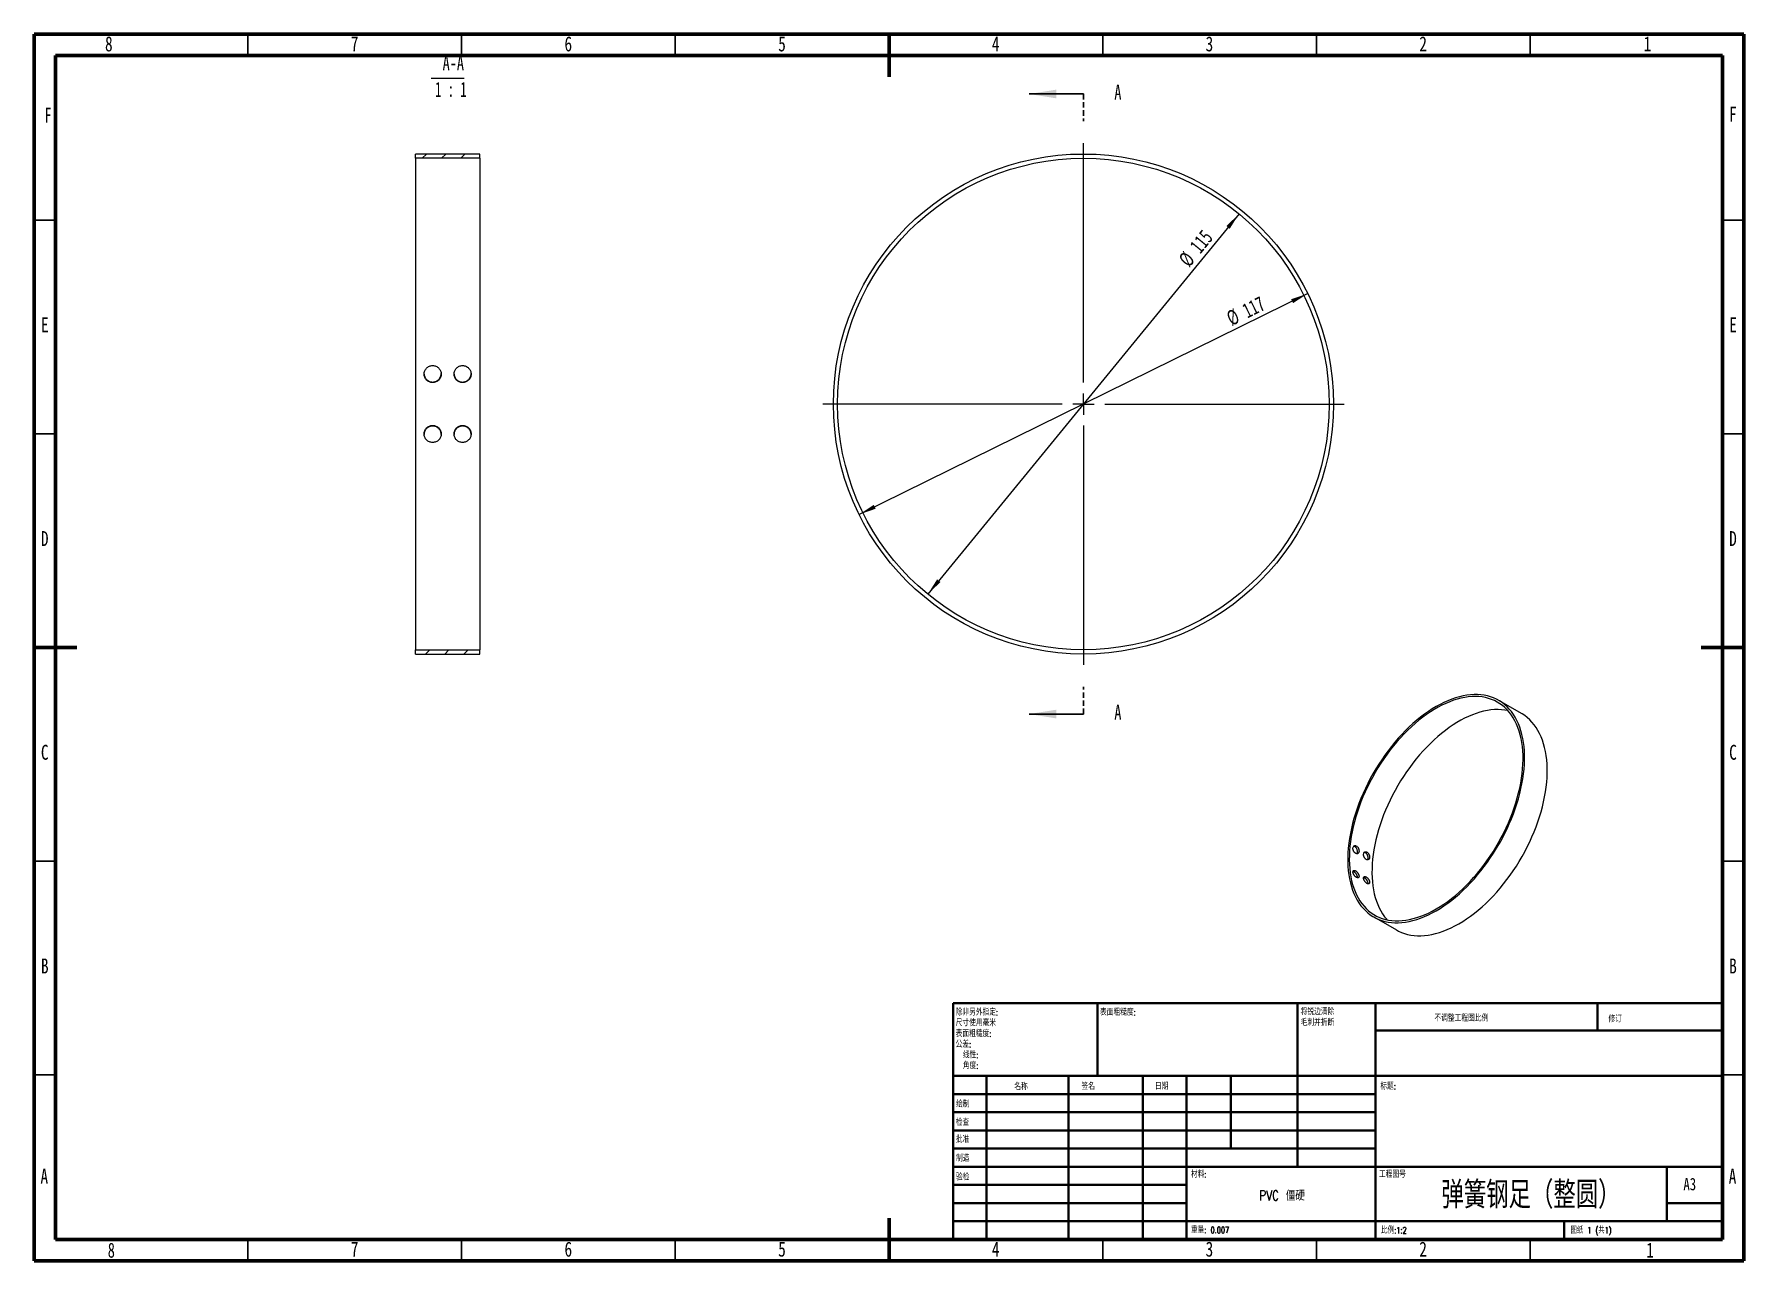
# Model space of a CAD drawing. Header units: millimetres. Extents: x 15 to 415, y 5 to 292.
import ezdxf

# ---------------------------------------------------------------- set-up
doc = ezdxf.new("R2010")
doc.units = ezdxf.units.MM
doc.linetypes.add('HIDDEN', pattern=[1.905, 1.27, -0.635])
doc.styles.add('SLDTEXTSTYLE0', font='TXT', dxfattribs={"width": 0.7})
doc.styles.add('SLDTEXTSTYLE1', font='TXT', dxfattribs={"width": 0.75})
doc.styles.add('SLDTEXTSTYLE2', font='TXT', dxfattribs={"width": 0.75, "bigfont": 'bigfont'})
doc.styles.add('SLDTEXTSTYLE3', font='TXT', dxfattribs={"width": 0.694444, "bigfont": 'bigfont'})
doc.styles.add('SLDTEXTSTYLE4', font='TXT', dxfattribs={"width": 0.62})
doc.dimstyles.new('SLDDIMSTYLE0', dxfattribs={"dimtxt": 3.5, "dimasz": 4.08, "dimexe": 0, "dimexo": 0.0625, "dimgap": 0.875, "dimtad": 2, "dimrnd": 1e-09, "dimzin": 12, "dimdsep": 46, "dimtxsty": 'SLDTEXTSTYLE0', "dimsah": 1, "dimcen": 0, "dimadec": 0, "dimazin": 3, "dimtfac": 1, "dimtmove": 0, "dimatfit": 3, "dimfxl": 0, "dimfrac": 2, "dimtolj": 1, "dimtzin": 12, "dimarcsym": 0})
doc.dimstyles.new('SLDDIMSTYLE1', dxfattribs={"dimtxt": 3.5, "dimasz": 4.08, "dimexe": 0, "dimexo": 0.0625, "dimgap": 0.875, "dimtad": 2, "dimrnd": 1e-09, "dimzin": 12, "dimdsep": 46, "dimtxsty": 'SLDTEXTSTYLE0', "dimsah": 1, "dimcen": 0, "dimadec": 0, "dimazin": 3, "dimtfac": 1, "dimtmove": 0, "dimatfit": 3, "dimfxl": 0, "dimfrac": 2, "dimtolj": 1, "dimtzin": 12, "dimarcsym": 0})

# ---------------------------------------------------------------- blocks, each defined once
blk = doc.blocks.new('SW_NOTE_0')
at = {"color": 0, "linetype": 'Continuous', "lineweight": 0, "char_height": 1.5, "attachment_point": 1, "style": 'SLDTEXTSTYLE2'}
for s, insert in [('\\M+18F9C\\M+194F1另\\M+18A4F\\M+18E77\\M+192E8:', (0, 1.93)), ('\\M+1955C\\M+196CA\\M+19165糙\\M+19378:', (0, -3.07)), ('\\M+18EDA\\M+190A1\\M+18E67\\M+19770\\M+19F7C\\M+195C4', (0, -0.57)), ('\\M+18CF6\\M+18DB7:', (0, -5.57)), ('线\\M+190AB:', (1.69, -8.07)), ('\\M+18A70\\M+19378:', (1.69, -10.57))]:
    blk.add_mtext(s, dxfattribs=dict(at, insert=insert))
blk = doc.blocks.new('SW_NOTE_1')
at = {"color": 0, "linetype": 'Continuous', "lineweight": 0, "char_height": 1.5, "attachment_point": 1, "style": 'SLDTEXTSTYLE2'}
for s, insert in [('\\M+18FAB锐边\\M+190B4\\M+18F9C', (0, 1.93)), ('\\M+196D1\\M+18E68\\M+19BF3\\M+190DC\\M+19266', (0, -0.57))]:
    blk.add_mtext(s, dxfattribs=dict(at, insert=insert))
blk = doc.blocks.new('_D')
at = {"color": 7, "linetype": 'Continuous', "lineweight": 0}
blk.add_line((296.91, 249.96), (224.07, 160.97), dxfattribs=at)
for points in [[(296.91, 249.96), (293.94, 247.12), (294.72, 246.48)], [(224.07, 160.97), (227.04, 163.81), (226.26, 164.45)]]:
    blk.add_solid(points, dxfattribs=at)
at = {"color": 7, "linetype": 'Continuous', "lineweight": 0, "char_height": 3.5, "attachment_point": 1, "rotation": 50.6946, "style": 'SLDTEXTSTYLE0'}
for s, insert in [('115', (285.12, 242.66)), ('%%c', (282.5, 239.49))]:
    blk.add_mtext(s, dxfattribs=dict(at, insert=insert))
blk = doc.blocks.new('_D_1')
at = {"color": 7, "linetype": 'Continuous', "lineweight": 0}
blk.add_line((312.97, 231.31), (208.01, 179.62), dxfattribs=at)
for points in [[(312.97, 231.31), (309.08, 229.97), (309.53, 229.06)], [(208.01, 179.62), (211.89, 180.97), (211.44, 181.88)]]:
    blk.add_solid(points, dxfattribs=at)
at = {"color": 7, "linetype": 'Continuous', "lineweight": 0, "char_height": 3.5, "attachment_point": 1, "rotation": 26.2207, "style": 'SLDTEXTSTYLE0'}
for s, insert in [('117', (297.29, 228.62)), ('%%c', (293.59, 226.81))]:
    blk.add_mtext(s, dxfattribs=dict(at, insert=insert))
blk = doc.blocks.new('SW_CENTERMARKSYMBOL_0')
at = {"color": 0, "linetype": 'Continuous', "lineweight": 0}
for p, q in [((0, 5), (0, 61)), ((-5, 0), (-61, 0)), ((0, 0), (-2.5, 0)), ((0, 0), (0, 2.5)), ((0, 0), (0, -2.5)), ((0, 0), (2.5, 0)), ((5, 0), (61, 0)), ((0, -5), (0, -61))]:
    blk.add_line(p, q, dxfattribs=at)
blk = doc.blocks.new('SW_NOTE_2')
at = {"color": 0, "linetype": 'Continuous', "lineweight": 0}
blk.add_line((-1.23, -0.86), (6.45, -0.86), dxfattribs=at)
at = {"color": 0, "linetype": 'Continuous', "lineweight": 0, "char_height": 3.5, "attachment_point": 2}
for s, insert, style in [('A-A', (3.94, 4.51), 'SLDTEXTSTYLE0'), ('1 : 1', (3.37, -1.7), 'SLDTEXTSTYLE4')]:
    blk.add_mtext(s, dxfattribs=dict(at, insert=insert, style=style))

msp = doc.modelspace()

# ---------------------------------------------------------------- hatches: boundary and pattern name
at = {"linetype": 'Continuous', "lineweight": 0}
h = msp.add_hatch(dxfattribs=at)
h.set_pattern_fill('ANSI31', angle=3e-322, style=0)
h.paths.add_polyline_path([(119.229, 262.967), (119.229, 263.967), (104.229, 263.967), (104.229, 262.967)], flags=0)
h = msp.add_hatch(dxfattribs=at)
h.set_pattern_fill('ANSI31', angle=3e-322, style=0)
h.paths.add_polyline_path([(104.229, 147.967), (104.229, 146.967), (119.229, 146.967), (119.229, 147.967)], flags=0)

# ---------------------------------------------------------------- linework, layer by layer
at = {"color": 7, "linetype": 'Continuous', "lineweight": 60}
for p, q in [((15, 292), (415, 292)), ((15, 5), (15, 292)), ((215, 292), (215, 282)), ((415, 292), (415, 5)), ((20, 287), (410, 287)), ((20, 10), (20, 287)), ((410, 287), (410, 10)), ((15, 148.5), (25, 148.5)), ((415, 148.5), (405, 148.5)), ((410, 65.25), (410, 10)), ((215, 5), (215, 15)), ((410, 10), (20, 10)), ((410, 10), (222.8, 10)), ((415, 5), (15, 5))]:
    msp.add_line(p, q, dxfattribs=at)
at = {"color": 7, "linetype": 'Continuous', "lineweight": 30}
for p, q in [((65, 292), (65, 287)), ((115, 292), (115, 287)), ((165, 292), (165, 287)), ((265, 292), (265, 287)), ((315, 292), (315, 287)), ((365, 292), (365, 287)), ((260.489, 278.007), (247.789, 278.007)), ((15, 248.5), (20, 248.5)), ((415, 248.5), (410, 248.5)), ((15, 198.5), (20, 198.5)), ((415, 198.5), (410, 198.5)), ((260.489, 132.927), (247.789, 132.927)), ((15, 98.5), (20, 98.5)), ((415, 98.5), (410, 98.5)), ((15, 48.5), (20, 48.5)), ((415, 48.5), (410, 48.5)), ((65, 5), (65, 10)), ((115, 5), (115, 10)), ((165, 5), (165, 10)), ((265, 5), (265, 10)), ((315, 5), (315, 10)), ((365, 5), (365, 10))]:
    msp.add_line(p, q, dxfattribs=at)
at = {"color": 7, "linetype": 'HIDDEN', "lineweight": 30}
for p, q in [((260.489, 278.007), (260.489, 271.657)), ((260.489, 132.927), (260.489, 139.277))]:
    msp.add_line(p, q, dxfattribs=at)
at = {"color": 7, "linetype": 'Continuous', "lineweight": 15}
for p, q in [((119.229, 263.967), (104.229, 263.967)), ((104.229, 262.967), (104.229, 263.967)), ((119.229, 262.967), (104.229, 262.967)), ((104.229, 262.967), (104.229, 147.967)), ((119.229, 262.967), (119.229, 263.967)), ((119.229, 262.967), (119.229, 147.967)), ((202.215, 210.607), (202.216, 210.607)), ((202.703, 196.356), (202.703, 196.356)), ((202.703, 196.356), (202.703, 196.356)), ((104.229, 147.967), (119.229, 147.967)), ((104.229, 146.967), (104.229, 147.967)), ((104.229, 146.967), (119.229, 146.967)), ((119.229, 146.967), (119.229, 147.967)), ((362.952, 133.066), (357.648, 136.128)), ((328.401, 85.464), (333.704, 82.403))]:
    msp.add_line(p, q, dxfattribs=at)
at = {"color": 7, "linetype": 'Continuous', "lineweight": 40}
for p, q in [((230, 65.25), (410, 65.25)), ((230, 65.25), (230, 10)), ((263.8, 48.25), (263.8, 65.25)), ((310.6, 65.25), (310.6, 27)), ((328.8, 65.25), (328.8, 10)), ((380.8, 58.875), (380.8, 65.25)), ((410, 58.875), (328.8, 58.875)), ((410, 48.25), (230, 48.25)), ((237.8, 48.25), (237.8, 10)), ((256.991, 48.25), (256.991, 10)), ((274.399, 48.25), (274.399, 10)), ((284.6, 10), (284.6, 48.25)), ((295, 31.25), (295, 48.25)), ((328.8, 44), (230, 44)), ((328.8, 39.75), (230, 39.75)), ((328.8, 35.5), (230, 35.5)), ((328.8, 31.25), (230, 31.25)), ((284.6, 27), (230, 27)), ((284.6, 27), (410, 27)), ((397, 14.25), (397, 27)), ((284.6, 22.75), (230, 22.75)), ((284.6, 18.5), (230, 18.5)), ((410, 18.5), (397, 18.5)), ((230, 14.25), (410, 14.25)), ((373, 10), (373, 14.25))]:
    msp.add_line(p, q, dxfattribs=at)
at = {"color": 7, "linetype": 'Continuous', "lineweight": 15, "flags": 128}
for points in [[(343.024, 86.912), (343.939, 87.464), (344.852, 88.061), (345.762, 88.703), (346.666, 89.388), (347.563, 90.114), (348.451, 90.882), (349.329, 91.688), (350.194, 92.532), (351.045, 93.411), (351.88, 94.325), (352.699, 95.271), (353.498, 96.247), (354.276, 97.251), (355.033, 98.283), (355.766, 99.338), (356.474, 100.416), (357.156, 101.515), (357.81, 102.631), (358.436, 103.764), (359.031, 104.91), (359.594, 106.068), (360.126, 107.235), (360.624, 108.409), (361.087, 109.588), (361.515, 110.769), (361.907, 111.95), (362.262, 113.129), (362.579, 114.303), (362.858, 115.471), (363.098, 116.629), (363.299, 117.776), (363.46, 118.909), (363.581, 120.026), (363.662, 121.126), (363.702, 122.205), (363.702, 123.261), (363.662, 124.294), (363.581, 125.3), (363.46, 126.277), (363.299, 127.224), (363.098, 128.139), (362.858, 129.02), (362.579, 129.866), (362.262, 130.674), (361.907, 131.443), (361.515, 132.172), (361.087, 132.859), (360.624, 133.503), (360.126, 134.102), (359.594, 134.655), (359.031, 135.162), (358.436, 135.622), (357.81, 136.032), (357.156, 136.394), (356.474, 136.705), (355.766, 136.965), (355.033, 137.174), (354.276, 137.332), (353.498, 137.437), (352.699, 137.491), (351.88, 137.492), (351.045, 137.441), (350.194, 137.338), (349.329, 137.183), (348.451, 136.976), (347.563, 136.718), (346.666, 136.409), (345.762, 136.05), (344.852, 135.642), (343.939, 135.185), (343.024, 134.68), (342.11, 134.128), (341.197, 133.531), (340.287, 132.889), (339.383, 132.204), (338.486, 131.478), (337.598, 130.71), (336.72, 129.904), (335.855, 129.06), (335.004, 128.181), (334.169, 127.267), (333.35, 126.321), (332.551, 125.345), (331.773, 124.341), (331.016, 123.31), (330.283, 122.254), (329.575, 121.176), (328.893, 120.077), (328.239, 118.961), (327.613, 117.828), (327.018, 116.682), (326.455, 115.524), (325.923, 114.357), (325.425, 113.183), (324.962, 112.004), (324.534, 110.823), (324.142, 109.642), (323.787, 108.463), (323.47, 107.289), (323.191, 106.121), (322.951, 104.963), (322.75, 103.816), (322.589, 102.683), (322.468, 101.566), (322.387, 100.466), (322.347, 99.387), (322.347, 98.331), (322.387, 97.298), (322.468, 96.292), (322.589, 95.315), (322.75, 94.368), (322.951, 93.453), (323.191, 92.572), (323.47, 91.726), (323.787, 90.918), (324.142, 90.149), (324.534, 89.42), (324.962, 88.733), (325.425, 88.09), (325.923, 87.49), (326.455, 86.937), (327.018, 86.43), (327.613, 85.97), (328.239, 85.56), (328.893, 85.199), (329.575, 84.887), (330.283, 84.627), (331.016, 84.418), (331.773, 84.26), (332.551, 84.155), (333.35, 84.101), (334.169, 84.1), (335.004, 84.151), (335.855, 84.254), (336.72, 84.409), (337.598, 84.616), (338.486, 84.874), (339.383, 85.183), (340.287, 85.542), (341.197, 85.95), (342.11, 86.407), (343.024, 86.912)], [(343.024, 87.32), (343.93, 87.867), (344.834, 88.458), (345.734, 89.094), (346.629, 89.773), (347.517, 90.494), (348.395, 91.255), (349.264, 92.055), (350.119, 92.892), (350.961, 93.765), (351.787, 94.671), (352.595, 95.61), (353.385, 96.578), (354.154, 97.575), (354.9, 98.598), (355.624, 99.646), (356.322, 100.715), (356.994, 101.805), (357.638, 102.912), (358.253, 104.035), (358.838, 105.171), (359.391, 106.319), (359.912, 107.475), (360.399, 108.639), (360.852, 109.806), (361.27, 110.975), (361.651, 112.144), (361.995, 113.31), (362.302, 114.472), (362.57, 115.626), (362.8, 116.77), (362.99, 117.903), (363.141, 119.021), (363.252, 120.123), (363.322, 121.207), (363.353, 122.27), (363.342, 123.31), (363.292, 124.325), (363.201, 125.313), (363.071, 126.273), (362.9, 127.202), (362.69, 128.098), (362.441, 128.96), (362.153, 129.786), (361.828, 130.574), (361.465, 131.323), (361.066, 132.031), (360.63, 132.697), (360.16, 133.32), (359.656, 133.898), (359.118, 134.43), (358.549, 134.915), (357.949, 135.352), (357.319, 135.74), (356.661, 136.079), (355.976, 136.368), (355.265, 136.605), (354.53, 136.792), (353.772, 136.927), (352.992, 137.01), (352.193, 137.041), (351.376, 137.02), (350.542, 136.947), (349.693, 136.822), (348.831, 136.646), (347.957, 136.418), (347.074, 136.139), (346.182, 135.81), (345.285, 135.431), (344.382, 135.003), (343.477, 134.527), (342.572, 134.004), (341.667, 133.435), (340.764, 132.821), (339.867, 132.164), (338.975, 131.464), (338.092, 130.722), (337.218, 129.942), (336.356, 129.123), (335.507, 128.268), (334.673, 127.378), (333.856, 126.455), (333.057, 125.502), (332.277, 124.519), (331.519, 123.508), (330.784, 122.473), (330.073, 121.414), (329.388, 120.334), (328.73, 119.236), (328.1, 118.12), (327.5, 116.99), (326.931, 115.848), (326.393, 114.696), (325.889, 113.536), (325.419, 112.37), (324.983, 111.202), (324.584, 110.032), (324.221, 108.864), (323.895, 107.7), (323.608, 106.542), (323.359, 105.393), (323.149, 104.254), (322.978, 103.128), (322.848, 102.018), (322.757, 100.925), (322.707, 99.851), (322.696, 98.799), (322.727, 97.771), (322.797, 96.769), (322.908, 95.795), (323.059, 94.851), (323.249, 93.938), (323.479, 93.058), (323.747, 92.214), (324.054, 91.407), (324.398, 90.638), (324.779, 89.91), (325.197, 89.222), (325.65, 88.578), (326.137, 87.978), (326.658, 87.423), (327.211, 86.914), (327.796, 86.453), (328.411, 86.04), (329.055, 85.676), (329.727, 85.362), (330.425, 85.099), (331.149, 84.887), (331.895, 84.726), (332.664, 84.617), (333.454, 84.56), (334.262, 84.555), (335.088, 84.602), (335.93, 84.701), (336.785, 84.852), (337.654, 85.054), (338.532, 85.308), (339.42, 85.612), (340.315, 85.966), (341.215, 86.369), (342.119, 86.821), (343.024, 87.32)], [(359.803, 133.737), (359.075, 133.866), (358.296, 133.949), (357.497, 133.98), (356.679, 133.959), (355.845, 133.886), (354.996, 133.761), (354.134, 133.584), (353.261, 133.356), (352.377, 133.077), (351.486, 132.748), (350.588, 132.369), (349.686, 131.941), (348.781, 131.466), (347.875, 130.943), (346.97, 130.374), (346.068, 129.76), (345.17, 129.102), (344.278, 128.402), (343.395, 127.661), (342.521, 126.88), (341.659, 126.061), (340.81, 125.206), (339.976, 124.317), (339.159, 123.394), (338.36, 122.44), (337.581, 121.457), (336.822, 120.447), (336.087, 119.411), (335.376, 118.353), (334.691, 117.273), (334.033, 116.174), (333.403, 115.059), (332.803, 113.929), (332.234, 112.787), (331.697, 111.634), (331.192, 110.474), (330.722, 109.309), (330.287, 108.14), (329.887, 106.971), (329.524, 105.803), (329.199, 104.639), (328.911, 103.481), (328.662, 102.331), (328.452, 101.193), (328.282, 100.067), (328.151, 98.956), (328.06, 97.863), (328.01, 96.79), (328, 95.738), (328.03, 94.71), (328.101, 93.708), (328.211, 92.734), (328.362, 91.789), (328.552, 90.876), (328.782, 89.997), (329.05, 89.153), (329.357, 88.346), (329.701, 87.577), (330.082, 86.848), (330.5, 86.161), (330.953, 85.516), (331.44, 84.916), (331.549, 84.794)], [(348.328, 83.851), (349.243, 84.402), (350.156, 84.999), (351.065, 85.641), (351.969, 86.326), (352.866, 87.053), (353.755, 87.82), (354.632, 88.627), (355.497, 89.47), (356.348, 90.35), (357.184, 91.263), (358.002, 92.209), (358.801, 93.185), (359.58, 94.19), (360.336, 95.221), (361.069, 96.277), (361.778, 97.355), (362.459, 98.453), (363.114, 99.57), (363.739, 100.702), (364.334, 101.848), (364.898, 103.006), (365.429, 104.173), (365.927, 105.347), (366.39, 106.526), (366.818, 107.707), (367.21, 108.888), (367.565, 110.067), (367.882, 111.242), (368.161, 112.409), (368.401, 113.567), (368.602, 114.714), (368.763, 115.848), (368.884, 116.965), (368.965, 118.064), (369.006, 119.143), (369.006, 120.2), (368.965, 121.232), (368.884, 122.238), (368.763, 123.216), (368.602, 124.163), (368.401, 125.078), (368.161, 125.959), (367.882, 126.804), (367.565, 127.612), (367.21, 128.382), (366.818, 129.11), (366.39, 129.797), (365.927, 130.441), (365.429, 131.04), (364.898, 131.594), (364.334, 132.101), (363.739, 132.56), (363.114, 132.971), (362.952, 133.066)], [(333.704, 82.403), (334.196, 82.137), (334.878, 81.826), (335.586, 81.565), (336.319, 81.356), (337.076, 81.199), (337.855, 81.093), (338.654, 81.04), (339.472, 81.038), (340.307, 81.089), (341.158, 81.193), (342.024, 81.348), (342.901, 81.555), (343.789, 81.813), (344.686, 82.122), (345.59, 82.48), (346.5, 82.889), (347.413, 83.346), (348.328, 83.851)]]:
    msp.add_lwpolyline(points, dxfattribs=at)
at = {"color": 7, "linetype": 'Continuous', "lineweight": 15}
for radius in [58.5, 57.5]:
    msp.add_circle((260.489, 205.467), radius, dxfattribs=at)
for points, knots in [([(108.229, 214.455), (108.097, 214.455), (107.967, 214.442), (107.711, 214.392), (107.584, 214.354), (107.342, 214.255), (107.227, 214.194), (107.01, 214.051), (106.907, 213.967), (106.63, 213.693), (106.481, 213.472), (106.282, 212.995), (106.229, 212.734), (106.229, 212.346), (106.242, 212.214), (106.293, 211.959), (106.331, 211.836), (106.431, 211.595), (106.494, 211.478), (106.638, 211.263), (106.721, 211.162), (106.907, 210.976), (107.009, 210.894), (107.225, 210.749), (107.342, 210.687), (107.584, 210.587), (107.709, 210.549), (107.965, 210.498), (108.098, 210.485), (108.489, 210.485), (108.753, 210.537), (109.234, 210.735), (109.457, 210.884), (109.734, 211.159), (109.819, 211.261), (109.964, 211.477), (110.026, 211.592), (110.126, 211.832), (110.165, 211.958), (110.216, 212.212), (110.229, 212.341), (110.229, 212.603), (110.216, 212.733), (110.166, 212.986), (110.128, 213.112), (110.027, 213.352), (109.966, 213.466), (109.821, 213.681), (109.737, 213.783), (109.552, 213.966), (109.452, 214.048), (109.233, 214.193), (109.117, 214.254), (108.756, 214.403), (108.493, 214.455), (108.229, 214.455)], [0, 0, 0, 0, 0.03125, 0.03125, 0.0625, 0.0625, 0.09375, 0.09375, 0.125, 0.125, 0.1875, 0.1875, 0.25, 0.25, 0.28125, 0.28125, 0.3125, 0.3125, 0.34375, 0.34375, 0.375, 0.375, 0.40625, 0.40625, 0.4375, 0.4375, 0.46875, 0.46875, 0.5, 0.5, 0.5625, 0.5625, 0.625, 0.625, 0.65625, 0.65625, 0.6875, 0.6875, 0.71875, 0.71875, 0.75, 0.75, 0.78125, 0.78125, 0.8125, 0.8125, 0.84375, 0.84375, 0.875, 0.875, 0.90625, 0.90625, 0.9375, 0.9375, 1, 1, 1, 1]), ([(106.234, 212.485), (106.236, 212.445), (106.242, 212.351), (106.276, 212.148), (106.338, 211.932), (106.428, 211.727), (106.534, 211.531), (106.666, 211.348), (106.819, 211.183), (106.985, 211.033), (107.17, 210.903), (107.369, 210.798), (107.576, 210.711), (107.793, 210.649), (108.016, 210.616), (108.24, 210.601), (108.466, 210.615), (108.686, 210.657), (108.903, 210.718), (109.111, 210.805), (109.306, 210.917), (109.49, 211.046), (109.657, 211.197), (109.804, 211.367), (109.902, 211.503), (109.988, 211.646), (110.063, 211.797), (110.124, 211.954), (110.188, 212.169), (110.225, 212.384), (110.228, 212.546), (110.228, 212.596)], [0, 0, 0, 0, 0.0193041, 0.0461496, 0.1007522, 0.1285747, 0.1554261, 0.2100405, 0.2378686, 0.2647334, 0.3193757, 0.3472187, 0.3740834, 0.4287263, 0.4565701, 0.4834213, 0.5380365, 0.5658658, 0.5927113, 0.6473137, 0.6751358, 0.7019922, 0.7566168, 0.7844501, 0.8113171, 0.8383706, 0.8660128, 0.8938583, 0.920719, 0.9753538, 1, 1, 1, 1]), ([(115.229, 214.455), (115.097, 214.455), (114.967, 214.442), (114.711, 214.392), (114.584, 214.354), (114.342, 214.255), (114.227, 214.194), (114.01, 214.051), (113.907, 213.967), (113.63, 213.693), (113.481, 213.472), (113.282, 212.995), (113.229, 212.734), (113.229, 212.346), (113.242, 212.214), (113.293, 211.959), (113.331, 211.836), (113.431, 211.595), (113.494, 211.478), (113.638, 211.263), (113.721, 211.162), (113.907, 210.976), (114.009, 210.894), (114.225, 210.749), (114.342, 210.687), (114.584, 210.587), (114.709, 210.549), (114.965, 210.498), (115.098, 210.485), (115.489, 210.485), (115.753, 210.537), (116.234, 210.735), (116.457, 210.884), (116.734, 211.159), (116.819, 211.261), (116.964, 211.477), (117.026, 211.592), (117.126, 211.832), (117.165, 211.958), (117.216, 212.212), (117.229, 212.341), (117.229, 212.603), (117.216, 212.733), (117.166, 212.986), (117.128, 213.112), (117.027, 213.352), (116.966, 213.466), (116.821, 213.681), (116.737, 213.783), (116.552, 213.966), (116.452, 214.048), (116.233, 214.193), (116.117, 214.254), (115.756, 214.403), (115.493, 214.455), (115.229, 214.455)], [0, 0, 0, 0, 0.03125, 0.03125, 0.0625, 0.0625, 0.09375, 0.09375, 0.125, 0.125, 0.1875, 0.1875, 0.25, 0.25, 0.28125, 0.28125, 0.3125, 0.3125, 0.34375, 0.34375, 0.375, 0.375, 0.40625, 0.40625, 0.4375, 0.4375, 0.46875, 0.46875, 0.5, 0.5, 0.5625, 0.5625, 0.625, 0.625, 0.65625, 0.65625, 0.6875, 0.6875, 0.71875, 0.71875, 0.75, 0.75, 0.78125, 0.78125, 0.8125, 0.8125, 0.84375, 0.84375, 0.875, 0.875, 0.90625, 0.90625, 0.9375, 0.9375, 1, 1, 1, 1]), ([(113.234, 212.485), (113.236, 212.445), (113.242, 212.351), (113.276, 212.148), (113.338, 211.932), (113.428, 211.727), (113.534, 211.531), (113.666, 211.348), (113.819, 211.183), (113.985, 211.033), (114.17, 210.903), (114.369, 210.798), (114.576, 210.711), (114.793, 210.649), (115.016, 210.616), (115.24, 210.601), (115.466, 210.615), (115.686, 210.657), (115.903, 210.718), (116.111, 210.805), (116.306, 210.917), (116.49, 211.046), (116.657, 211.197), (116.804, 211.367), (116.902, 211.503), (116.988, 211.646), (117.063, 211.797), (117.124, 211.954), (117.188, 212.169), (117.225, 212.384), (117.228, 212.546), (117.228, 212.596)], [0, 0, 0, 0, 0.01930413, 0.04614955, 0.10075223, 0.12857465, 0.15542612, 0.21004049, 0.23786857, 0.26473342, 0.31937575, 0.34721866, 0.37408335, 0.42872629, 0.45657007, 0.4834213, 0.5380365, 0.56586581, 0.59271128, 0.64731371, 0.67513581, 0.70199221, 0.75661675, 0.78445014, 0.8113171, 0.83837065, 0.86601277, 0.89385833, 0.92071901, 0.97535381, 1, 1, 1, 1]), ([(108.229, 200.449), (108.097, 200.449), (107.967, 200.436), (107.711, 200.385), (107.584, 200.347), (107.342, 200.247), (107.227, 200.185), (107.01, 200.041), (106.907, 199.957), (106.63, 199.681), (106.481, 199.459), (106.282, 198.981), (106.229, 198.719), (106.229, 198.331), (106.242, 198.199), (106.293, 197.945), (106.331, 197.821), (106.431, 197.581), (106.494, 197.465), (106.638, 197.251), (106.721, 197.151), (106.907, 196.966), (107.009, 196.884), (107.225, 196.741), (107.342, 196.679), (107.584, 196.579), (107.709, 196.542), (107.965, 196.491), (108.098, 196.478), (108.489, 196.478), (108.753, 196.53), (109.234, 196.727), (109.457, 196.874), (109.734, 197.148), (109.819, 197.249), (109.964, 197.465), (110.026, 197.578), (110.126, 197.818), (110.165, 197.944), (110.216, 198.198), (110.229, 198.326), (110.229, 198.588), (110.216, 198.718), (110.166, 198.972), (110.128, 199.098), (110.027, 199.339), (109.966, 199.453), (109.821, 199.669), (109.737, 199.772), (109.552, 199.956), (109.452, 200.038), (109.233, 200.184), (109.117, 200.246), (108.756, 200.396), (108.493, 200.449), (108.229, 200.449)], [0, 0, 0, 0, 0.03125, 0.03125, 0.0625, 0.0625, 0.09375, 0.09375, 0.125, 0.125, 0.1875, 0.1875, 0.25, 0.25, 0.28125, 0.28125, 0.3125, 0.3125, 0.34375, 0.34375, 0.375, 0.375, 0.40625, 0.40625, 0.4375, 0.4375, 0.46875, 0.46875, 0.5, 0.5, 0.5625, 0.5625, 0.625, 0.625, 0.65625, 0.65625, 0.6875, 0.6875, 0.71875, 0.71875, 0.75, 0.75, 0.78125, 0.78125, 0.8125, 0.8125, 0.84375, 0.84375, 0.875, 0.875, 0.90625, 0.90625, 0.9375, 0.9375, 1, 1, 1, 1]), ([(108.229, 200.327), (108.174, 200.325), (108.063, 200.323), (107.897, 200.301), (107.731, 200.266), (107.568, 200.217), (107.36, 200.134), (107.162, 200.026), (106.98, 199.893), (106.811, 199.747), (106.66, 199.579), (106.533, 199.394), (106.421, 199.2), (106.335, 198.992), (106.276, 198.776), (106.238, 198.576), (106.235, 198.429), (106.233, 198.337)], [0, 0, 0, 0, 0.0527387, 0.1058438, 0.1601041, 0.2147636, 0.2675023, 0.3747704, 0.4294278, 0.4821858, 0.5894933, 0.6441711, 0.6969409, 0.8042744, 0.8589669, 0.9117156, 1, 1, 1, 1]), ([(110.228, 198.337), (110.229, 198.344), (110.231, 198.405), (110.218, 198.578), (110.18, 198.799), (110.113, 199.012), (110.028, 199.219), (109.917, 199.414), (109.782, 199.594), (109.633, 199.761), (109.463, 199.91), (109.276, 200.035), (109.08, 200.144), (108.87, 200.228), (108.672, 200.279), (108.511, 200.309), (108.371, 200.324), (108.265, 200.326), (108.229, 200.327)], [0, 0, 0, 0, 0.0062726, 0.0590062, 0.1662653, 0.220919, 0.2736535, 0.3809125, 0.4355651, 0.4883261, 0.5956398, 0.6503208, 0.7030927, 0.8104305, 0.8651253, 0.8986135, 0.9660375, 1, 1, 1, 1]), ([(115.229, 200.449), (115.097, 200.449), (114.967, 200.436), (114.711, 200.385), (114.584, 200.347), (114.342, 200.247), (114.227, 200.185), (114.01, 200.041), (113.907, 199.957), (113.63, 199.681), (113.481, 199.459), (113.282, 198.981), (113.229, 198.719), (113.229, 198.331), (113.242, 198.199), (113.293, 197.945), (113.331, 197.821), (113.431, 197.581), (113.494, 197.465), (113.638, 197.251), (113.721, 197.151), (113.907, 196.966), (114.009, 196.884), (114.225, 196.741), (114.342, 196.679), (114.584, 196.579), (114.709, 196.542), (114.965, 196.491), (115.098, 196.478), (115.489, 196.478), (115.753, 196.53), (116.234, 196.727), (116.457, 196.874), (116.734, 197.148), (116.819, 197.249), (116.964, 197.465), (117.026, 197.578), (117.126, 197.818), (117.165, 197.944), (117.216, 198.198), (117.229, 198.326), (117.229, 198.588), (117.216, 198.718), (117.166, 198.972), (117.128, 199.098), (117.027, 199.339), (116.966, 199.453), (116.821, 199.669), (116.737, 199.772), (116.552, 199.956), (116.452, 200.038), (116.233, 200.184), (116.117, 200.246), (115.756, 200.396), (115.493, 200.449), (115.229, 200.449)], [0, 0, 0, 0, 0.03125, 0.03125, 0.0625, 0.0625, 0.09375, 0.09375, 0.125, 0.125, 0.1875, 0.1875, 0.25, 0.25, 0.28125, 0.28125, 0.3125, 0.3125, 0.34375, 0.34375, 0.375, 0.375, 0.40625, 0.40625, 0.4375, 0.4375, 0.46875, 0.46875, 0.5, 0.5, 0.5625, 0.5625, 0.625, 0.625, 0.65625, 0.65625, 0.6875, 0.6875, 0.71875, 0.71875, 0.75, 0.75, 0.78125, 0.78125, 0.8125, 0.8125, 0.84375, 0.84375, 0.875, 0.875, 0.90625, 0.90625, 0.9375, 0.9375, 1, 1, 1, 1]), ([(115.229, 200.327), (115.174, 200.325), (115.063, 200.323), (114.897, 200.301), (114.731, 200.266), (114.515, 200.201), (114.309, 200.109), (114.117, 199.993), (113.935, 199.861), (113.771, 199.706), (113.628, 199.533), (113.533, 199.394), (113.449, 199.249), (113.379, 199.097), (113.32, 198.938), (113.262, 198.723), (113.231, 198.52), (113.231, 198.374), (113.231, 198.337)], [0, 0, 0, 0, 0.0527352, 0.1058368, 0.1600936, 0.2147494, 0.3208795, 0.3747486, 0.4294025, 0.5355714, 0.5894604, 0.6441346, 0.6969009, 0.7504206, 0.804323, 0.8590119, 0.9651628, 1, 1, 1, 1]), ([(117.228, 198.337), (117.229, 198.344), (117.233, 198.461), (117.211, 198.634), (117.164, 198.852), (117.096, 199.065), (117.002, 199.269), (116.883, 199.459), (116.749, 199.638), (116.592, 199.8), (116.416, 199.941), (116.276, 200.035), (116.129, 200.116), (115.976, 200.185), (115.816, 200.241), (115.569, 200.307), (115.37, 200.319), (115.229, 200.327)], [0, 0, 0, 0, 0.0062732, 0.1124121, 0.1662863, 0.2209459, 0.3270858, 0.3809598, 0.4356182, 0.5418118, 0.5957133, 0.6504002, 0.7031778, 0.7567089, 0.8106229, 0.8653235, 1, 1, 1, 1]), ([(324.359, 102.058), (324.313, 102.085), (324.266, 102.106), (324.173, 102.136), (324.126, 102.145), (324.035, 102.151), (323.991, 102.147), (323.906, 102.129), (323.865, 102.113), (323.753, 102.049), (323.689, 101.983), (323.596, 101.816), (323.565, 101.713), (323.548, 101.545), (323.547, 101.485), (323.555, 101.365), (323.563, 101.304), (323.589, 101.179), (323.607, 101.117), (323.65, 100.995), (323.676, 100.935), (323.736, 100.817), (323.769, 100.761), (323.84, 100.655), (323.88, 100.604), (323.962, 100.512), (324.005, 100.471), (324.094, 100.397), (324.141, 100.364), (324.279, 100.284), (324.374, 100.253), (324.55, 100.239), (324.634, 100.257), (324.741, 100.318), (324.775, 100.345), (324.834, 100.408), (324.86, 100.444), (324.905, 100.527), (324.924, 100.574), (324.952, 100.673), (324.962, 100.726), (324.974, 100.84), (324.975, 100.899), (324.969, 101.019), (324.961, 101.082), (324.937, 101.207), (324.921, 101.269), (324.881, 101.393), (324.856, 101.455), (324.8, 101.573), (324.769, 101.629), (324.7, 101.737), (324.662, 101.788), (324.543, 101.927), (324.453, 102.004), (324.359, 102.058)], [0, 0, 0, 0, 0.03125, 0.03125, 0.0625, 0.0625, 0.09375, 0.09375, 0.125, 0.125, 0.1875, 0.1875, 0.25, 0.25, 0.28125, 0.28125, 0.3125, 0.3125, 0.34375, 0.34375, 0.375, 0.375, 0.40625, 0.40625, 0.4375, 0.4375, 0.46875, 0.46875, 0.5, 0.5, 0.5625, 0.5625, 0.625, 0.625, 0.65625, 0.65625, 0.6875, 0.6875, 0.71875, 0.71875, 0.75, 0.75, 0.78125, 0.78125, 0.8125, 0.8125, 0.84375, 0.84375, 0.875, 0.875, 0.90625, 0.90625, 0.9375, 0.9375, 1, 1, 1, 1]), ([(324.008, 101.905), (323.926, 101.947), (323.821, 102.002), (323.725, 101.988), (323.704, 101.985)], [0, 0, 0, 0, 0.7794373, 1, 1, 1, 1]), ([(324.468, 100.259), (324.499, 100.295), (324.578, 100.39), (324.629, 100.634), (324.619, 100.946), (324.529, 101.274), (324.37, 101.573), (324.185, 101.788), (324.058, 101.872), (324.008, 101.905)], [0, 0, 0, 0, 0.1007415, 0.2605023, 0.420182, 0.5798622, 0.7396235, 0.8994203, 1, 1, 1, 1]), ([(326.834, 100.629), (326.787, 100.656), (326.741, 100.677), (326.648, 100.707), (326.601, 100.716), (326.51, 100.722), (326.466, 100.719), (326.381, 100.7), (326.34, 100.684), (326.228, 100.621), (326.164, 100.554), (326.071, 100.387), (326.04, 100.284), (326.023, 100.116), (326.022, 100.056), (326.03, 99.936), (326.038, 99.875), (326.064, 99.751), (326.082, 99.688), (326.125, 99.566), (326.151, 99.506), (326.211, 99.388), (326.244, 99.332), (326.315, 99.226), (326.355, 99.176), (326.437, 99.084), (326.48, 99.042), (326.569, 98.968), (326.615, 98.935), (326.754, 98.855), (326.848, 98.824), (327.025, 98.81), (327.109, 98.828), (327.216, 98.889), (327.25, 98.916), (327.309, 98.979), (327.335, 99.016), (327.38, 99.099), (327.399, 99.145), (327.427, 99.245), (327.437, 99.298), (327.449, 99.411), (327.45, 99.47), (327.444, 99.59), (327.436, 99.653), (327.412, 99.778), (327.396, 99.841), (327.356, 99.964), (327.331, 100.026), (327.275, 100.144), (327.244, 100.2), (327.175, 100.308), (327.137, 100.359), (327.017, 100.498), (326.928, 100.575), (326.834, 100.629)], [0, 0, 0, 0, 0.03125, 0.03125, 0.0625, 0.0625, 0.09375, 0.09375, 0.125, 0.125, 0.1875, 0.1875, 0.25, 0.25, 0.28125, 0.28125, 0.3125, 0.3125, 0.34375, 0.34375, 0.375, 0.375, 0.40625, 0.40625, 0.4375, 0.4375, 0.46875, 0.46875, 0.5, 0.5, 0.5625, 0.5625, 0.625, 0.625, 0.65625, 0.65625, 0.6875, 0.6875, 0.71875, 0.71875, 0.75, 0.75, 0.78125, 0.78125, 0.8125, 0.8125, 0.84375, 0.84375, 0.875, 0.875, 0.90625, 0.90625, 0.9375, 0.9375, 1, 1, 1, 1]), ([(326.483, 100.476), (326.444, 100.496), (326.364, 100.537), (326.262, 100.564), (326.203, 100.564), (326.183, 100.564)], [0, 0, 0, 0, 0.3917217, 0.7948075, 1, 1, 1, 1]), ([(326.945, 98.817), (326.952, 98.825), (326.986, 98.86), (327.03, 98.945), (327.073, 99.068), (327.096, 99.208), (327.1, 99.36), (327.084, 99.518), (327.049, 99.68), (326.995, 99.84), (326.925, 99.994), (326.839, 100.136), (326.74, 100.265), (326.645, 100.36), (326.558, 100.43), (326.508, 100.461), (326.483, 100.476)], [0, 0, 0, 0, 0.0240302, 0.1047311, 0.1831385, 0.263822, 0.3421904, 0.4228315, 0.501201, 0.581841, 0.6602499, 0.7409316, 0.8193568, 0.9000581, 0.9497481, 1, 1, 1, 1]), ([(324.187, 96.24), (324.14, 96.267), (324.095, 96.288), (324.006, 96.321), (323.962, 96.332), (323.88, 96.342), (323.841, 96.342), (323.769, 96.33), (323.735, 96.318), (323.647, 96.268), (323.603, 96.212), (323.55, 96.068), (323.543, 95.978), (323.559, 95.829), (323.57, 95.776), (323.6, 95.669), (323.619, 95.614), (323.666, 95.502), (323.694, 95.445), (323.755, 95.335), (323.79, 95.28), (323.865, 95.172), (323.906, 95.12), (323.99, 95.022), (324.035, 94.975), (324.126, 94.888), (324.172, 94.848), (324.265, 94.777), (324.313, 94.745), (324.451, 94.665), (324.541, 94.631), (324.701, 94.607), (324.772, 94.617), (324.855, 94.664), (324.88, 94.685), (324.921, 94.737), (324.937, 94.767), (324.961, 94.838), (324.968, 94.878), (324.975, 94.965), (324.974, 95.011), (324.962, 95.111), (324.952, 95.164), (324.924, 95.272), (324.906, 95.328), (324.861, 95.442), (324.835, 95.498), (324.776, 95.612), (324.742, 95.669), (324.671, 95.778), (324.632, 95.83), (324.55, 95.932), (324.507, 95.98), (324.375, 96.112), (324.28, 96.186), (324.187, 96.24)], [0, 0, 0, 0, 0.03125, 0.03125, 0.0625, 0.0625, 0.09375, 0.09375, 0.125, 0.125, 0.1875, 0.1875, 0.25, 0.25, 0.28125, 0.28125, 0.3125, 0.3125, 0.34375, 0.34375, 0.375, 0.375, 0.40625, 0.40625, 0.4375, 0.4375, 0.46875, 0.46875, 0.5, 0.5, 0.5625, 0.5625, 0.625, 0.625, 0.65625, 0.65625, 0.6875, 0.6875, 0.71875, 0.71875, 0.75, 0.75, 0.78125, 0.78125, 0.8125, 0.8125, 0.84375, 0.84375, 0.875, 0.875, 0.90625, 0.90625, 0.9375, 0.9375, 1, 1, 1, 1]), ([(323.836, 95.987), (323.816, 95.998), (323.777, 96.02), (323.719, 96.045), (323.661, 96.065), (323.608, 96.079), (323.576, 96.083), (323.561, 96.085)], [0, 0, 0, 0, 0.2033799, 0.4081725, 0.6174205, 0.8282076, 1, 1, 1, 1]), ([(324.615, 94.623), (324.616, 94.628), (324.623, 94.667), (324.624, 94.732), (324.617, 94.816), (324.603, 94.904), (324.58, 94.997), (324.548, 95.093), (324.51, 95.19), (324.463, 95.288), (324.409, 95.385), (324.351, 95.481), (324.286, 95.573), (324.215, 95.66), (324.142, 95.742), (324.065, 95.818), (323.994, 95.878), (323.936, 95.923), (323.886, 95.957), (323.848, 95.98), (323.836, 95.987)], [0, 0, 0, 0, 0.0138987, 0.1054623, 0.1521193, 0.1971134, 0.2886304, 0.3352627, 0.3802574, 0.4717744, 0.5184057, 0.5634231, 0.6549867, 0.7016423, 0.746669, 0.8382532, 0.8849205, 0.9134938, 0.9710221, 1, 1, 1, 1]), ([(326.662, 94.811), (326.615, 94.838), (326.57, 94.859), (326.481, 94.892), (326.437, 94.903), (326.355, 94.913), (326.316, 94.913), (326.244, 94.901), (326.21, 94.889), (326.122, 94.839), (326.077, 94.783), (326.025, 94.639), (326.017, 94.549), (326.034, 94.401), (326.045, 94.348), (326.074, 94.24), (326.094, 94.185), (326.141, 94.074), (326.168, 94.017), (326.23, 93.906), (326.265, 93.851), (326.34, 93.743), (326.381, 93.692), (326.465, 93.593), (326.509, 93.546), (326.601, 93.459), (326.647, 93.42), (326.74, 93.348), (326.788, 93.316), (326.926, 93.236), (327.016, 93.202), (327.176, 93.178), (327.247, 93.188), (327.33, 93.235), (327.355, 93.256), (327.396, 93.308), (327.412, 93.339), (327.436, 93.409), (327.443, 93.449), (327.45, 93.536), (327.449, 93.582), (327.437, 93.683), (327.427, 93.735), (327.399, 93.843), (327.381, 93.899), (327.336, 94.013), (327.31, 94.07), (327.251, 94.183), (327.217, 94.24), (327.146, 94.349), (327.107, 94.402), (327.025, 94.503), (326.982, 94.551), (326.85, 94.683), (326.755, 94.757), (326.662, 94.811)], [0, 0, 0, 0, 0.03125, 0.03125, 0.0625, 0.0625, 0.09375, 0.09375, 0.125, 0.125, 0.1875, 0.1875, 0.25, 0.25, 0.28125, 0.28125, 0.3125, 0.3125, 0.34375, 0.34375, 0.375, 0.375, 0.40625, 0.40625, 0.4375, 0.4375, 0.46875, 0.46875, 0.5, 0.5, 0.5625, 0.5625, 0.625, 0.625, 0.65625, 0.65625, 0.6875, 0.6875, 0.71875, 0.71875, 0.75, 0.75, 0.78125, 0.78125, 0.8125, 0.8125, 0.84375, 0.84375, 0.875, 0.875, 0.90625, 0.90625, 0.9375, 0.9375, 1, 1, 1, 1]), ([(326.311, 94.559), (326.291, 94.569), (326.252, 94.591), (326.194, 94.617), (326.136, 94.636), (326.082, 94.651), (326.05, 94.653), (326.036, 94.654)], [0, 0, 0, 0, 0.2022491, 0.4059032, 0.6139877, 0.823603, 1, 1, 1, 1]), ([(327.088, 93.193), (327.092, 93.216), (327.099, 93.257), (327.097, 93.324), (327.09, 93.408), (327.073, 93.498), (327.047, 93.592), (327.015, 93.688), (326.974, 93.786), (326.925, 93.884), (326.871, 93.981), (326.81, 94.075), (326.743, 94.166), (326.69, 94.231), (326.635, 94.293), (326.579, 94.351), (326.521, 94.406), (326.431, 94.482), (326.361, 94.527), (326.311, 94.559)], [0, 0, 0, 0, 0.06168418, 0.10756663, 0.15411872, 0.24446639, 0.29032525, 0.33685262, 0.42720119, 0.47305983, 0.51958626, 0.60998047, 0.65586257, 0.70241328, 0.74733867, 0.79290549, 0.83879817, 0.88536054, 1, 1, 1, 1])]:
    msp.add_open_spline(points, degree=3, knots=knots, dxfattribs=at)
at = {"color": 7, "linetype": 'Continuous', "lineweight": 30}
for points in [[(247.789, 278.007), (254.139, 276.991), (254.139, 279.023)], [(247.789, 132.927), (254.139, 131.911), (254.139, 133.943)]]:
    msp.add_solid(points, dxfattribs=at)

# ---------------------------------------------------------------- block references
at = {"color": 7, "linetype": 'Continuous', "lineweight": 0}
for name, p in [('SW_NOTE_2', (109.119, 282.542)), ('SW_CENTERMARKSYMBOL_0', (260.489, 205.467)), ('SW_NOTE_0', (230.594, 61.987)), ('SW_NOTE_1', (311.309, 62.069))]:
    msp.add_blockref(name, p, dxfattribs=at)

# ---------------------------------------------------------------- texts
for s, insert, char_height, attachment_point, style in [('8', (32.465, 291.483), 3.5, 2, 'SLDTEXTSTYLE1'), ('7', (89.965, 291.483), 3.5, 2, 'SLDTEXTSTYLE1'), ('6', (139.965, 291.483), 3.5, 2, 'SLDTEXTSTYLE1'), ('5', (189.965, 291.483), 3.5, 2, 'SLDTEXTSTYLE1'), ('4', (239.965, 291.483), 3.5, 2, 'SLDTEXTSTYLE1'), ('3', (289.965, 291.483), 3.5, 2, 'SLDTEXTSTYLE1'), ('2', (339.965, 291.483), 3.5, 2, 'SLDTEXTSTYLE1'), ('1', (392.465, 291.483), 3.5, 2, 'SLDTEXTSTYLE1'), ('F', (18.224, 274.796), 3.5, 2, 'SLDTEXTSTYLE0'), ('F', (412.464, 275.04), 3.5, 2, 'SLDTEXTSTYLE1'), ('E', (17.506, 225.733), 3.5, 2, 'SLDTEXTSTYLE1'), ('E', (412.506, 225.733), 3.5, 2, 'SLDTEXTSTYLE1'), ('D', (17.46, 175.733), 3.5, 2, 'SLDTEXTSTYLE1'), ('D', (412.46, 175.733), 3.5, 2, 'SLDTEXTSTYLE1'), ('C', (17.464, 125.733), 3.5, 2, 'SLDTEXTSTYLE1'), ('C', (412.464, 125.733), 3.5, 2, 'SLDTEXTSTYLE1'), ('B', (17.473, 75.733), 3.5, 2, 'SLDTEXTSTYLE1'), ('B', (412.473, 75.733), 3.5, 2, 'SLDTEXTSTYLE1'), ('\\M+1955C\\M+196CA\\M+19165糙\\M+19378:', (264.371, 63.919), 1.5, 1, 'SLDTEXTSTYLE2'), ('\\M+19573调\\M+190AE\\M+18D48\\M+192F6图\\M+194E4\\M+197E1', (342.615, 62.533), 1.5, 1, 'SLDTEXTSTYLE2'), ('\\M+18F43订', (383.328, 62.335), 1.5, 1, 'SLDTEXTSTYLE2'), ('\\M+196BC\\M+18FCC', (244.322, 46.501), 1.5, 1, 'SLDTEXTSTYLE2'), ('签\\M+196BC', (260.034, 46.562), 1.5, 1, 'SLDTEXTSTYLE2'), ('\\M+193FA\\M+18AFA', (277.215, 46.576), 1.5, 1, 'SLDTEXTSTYLE2'), ('标题:', (329.956, 46.576), 1.5, 1, 'SLDTEXTSTYLE2'), ('绘\\M+190A7', (230.685, 42.43), 1.5, 1, 'SLDTEXTSTYLE2'), ('检查', (230.624, 38.154), 1.5, 1, 'SLDTEXTSTYLE2'), ('\\M+194E1\\M+18F79', (230.622, 34.177), 1.5, 1, 'SLDTEXTSTYLE2'), ('\\M+190A7\\M+191A2', (230.682, 29.734), 1.5, 1, 'SLDTEXTSTYLE2'), ('A', (17.36, 26.54), 3.5, 2, 'SLDTEXTSTYLE1'), ('验检', (230.677, 25.35), 1.5, 1, 'SLDTEXTSTYLE2'), ('\\M+18DDE\\M+197BF:', (285.646, 25.986), 1.5, 1, 'SLDTEXTSTYLE2'), ('\\M+18D48\\M+192F6图\\M+18D86', (329.629, 25.986), 1.5, 1, 'SLDTEXTSTYLE2'), ('弹\\M+1E2CE钢\\M+191AB\\M+18169\\M+190AE圆\\M+1816A', (365.199, 23.607), 6.35, 2, 'SLDTEXTSTYLE2'), ('A3', (400.871, 24.406), 2.9104, 1, 'SLDTEXTSTYLE1'), ('A', (412.36, 26.54), 3.5, 2, 'SLDTEXTSTYLE1'), ('PVC \\M+1994B\\M+18D64', (306.971, 21.486), 2.38125, 2, 'SLDTEXTSTYLE2'), ('\\M+18F64\\M+197CA: 0.007', (285.618, 12.949), 1.4986, 1, 'SLDTEXTSTYLE2'), ('\\M+194E4\\M+197E1:1:2', (330.074, 12.9), 1.5, 1, 'SLDTEXTSTYLE2'), ('图纸 1 (\\M+18BA41)', (374.478, 12.9), 1.5, 1, 'SLDTEXTSTYLE3'), ('8', (33.047, 9.239), 3.5, 2, 'SLDTEXTSTYLE0'), ('7', (89.965, 9.483), 3.5, 2, 'SLDTEXTSTYLE1'), ('6', (139.965, 9.483), 3.5, 2, 'SLDTEXTSTYLE1'), ('5', (189.965, 9.483), 3.5, 2, 'SLDTEXTSTYLE1'), ('4', (239.965, 9.483), 3.5, 2, 'SLDTEXTSTYLE1'), ('3', (289.965, 9.483), 3.5, 2, 'SLDTEXTSTYLE1'), ('2', (339.965, 9.483), 3.5, 2, 'SLDTEXTSTYLE1'), ('1', (393.044, 9.239), 3.5, 2, 'SLDTEXTSTYLE0')]:
    msp.add_mtext(s, dxfattribs=dict(at, insert=insert, char_height=char_height, attachment_point=attachment_point, style=style))
at = {"color": 7, "linetype": 'Continuous', "char_height": 3.5, "attachment_point": 1, "style": 'SLDTEXTSTYLE0'}
for insert in [(267.72, 280.172), (267.72, 135.092)]:
    msp.add_mtext('A', dxfattribs=dict(at, insert=insert))

# ---------------------------------------------------------------- dimensions: what is measured, and where the dimension line sits
at = {"color": 7, "linetype": 'Continuous', "lineweight": 0}
for p1, p2, dimstyle, picture, middle in [((296.913, 249.959), (224.066, 160.974), 'SLDDIMSTYLE0', '_D', (288.811, 240.063)), ((312.97, 231.314), (208.009, 179.62), 'SLDDIMSTYLE1', '_D_1', (299.576, 224.717))]:
    dim = msp.add_diameter_dim_2p(p1=p1, p2=p2, dimstyle=dimstyle, dxfattribs=at)
    dim.commit()
    dim.dimension.update_dxf_attribs({"geometry": picture, "text_midpoint": middle, "dimtype": 163})

doc.saveas('drawing.dxf')
